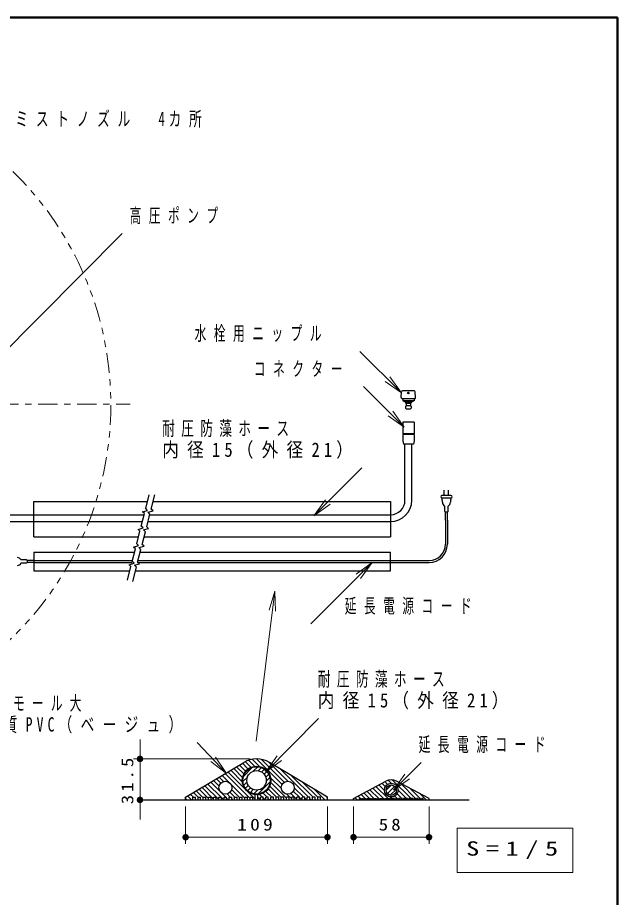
# Model space of a CAD drawing. Units: millimetres on the paper, with parts at other scales. Extents: x -385 to 420, y 0 to 267.
# Drawn here: x 327.8 to 420, y 131.8 to 267 of the extents above; entities that cross this region are included whole.
import ezdxf

# ---------------------------------------------------------------- set-up
doc = ezdxf.new("R2010")
doc.units = ezdxf.units.MM
doc.linetypes.add('USER2', pattern=[6, 3, -1, 1, -1])
doc.linetypes.add('USER3', pattern=[8, 3, -1, 1, -1, 1, -1])
for name, color, linetype, lineweight in [('1_20', 7, 'Continuous', 25), ('1_5', 7, 'Continuous', 25), ('A3図枠', 7, 'Continuous', 13)]:
    doc.layers.add(name, color=color, linetype=linetype, lineweight=lineweight)
doc.styles.add('ＭＳ ゴシック', font='')
doc.styles.get('ＭＳ ゴシック').set_extended_font_data('MS Gothic')

# ---------------------------------------------------------------- blocks, each defined once
blk = doc.blocks.new('open_arrow')
at = {"color": 0, "linetype": 'Continuous', "lineweight": -2}
blk.add_lwpolyline([(7.5, 1.25), (0, 0), (7.5, -1.25)], dxfattribs=at)
blk = doc.blocks.new('filled_dot')
at = {"color": 0, "linetype": 'Continuous', "lineweight": -2, "const_width": 1.25}
blk.add_lwpolyline([(-0.625, 0, 1), (0.625, 0, 1)], format="xyb", close=True, dxfattribs=at)

msp = doc.modelspace()

# ---------------------------------------------------------------- linework, layer by layer
at = {"layer": '1_20', "lineweight": 13}
for p, q in [((321.767, 211.567), (343.868, 233.826)), ((386.8, 209.338), (380.425, 215.713)), ((387.253, 204.063), (381.002, 210.314)), ((373.362, 190.449), (380.725, 197.812)), ((382.301, 183.266), (372.863, 173.829))]:
    msp.add_line(p, q, dxfattribs=at)
at = {"layer": '1_20', "color": 131}
for p, q in [((388.785, 209.627), (386.965, 209.627)), ((386.76, 208.64), (386.815, 209.486)), ((386.91, 208.481), (388.84, 208.481)), ((387, 208.481), (387, 208.127)), ((388.75, 208.481), (388.75, 208.127)), ((388.99, 208.64), (388.935, 209.486)), ((388.75, 208.127), (387, 208.127)), ((387.162, 208.027), (387.162, 208.127)), ((388.588, 208.027), (387.162, 208.027)), ((387.375, 208.027), (387.375, 207.877)), ((388.375, 207.877), (387.375, 207.877)), ((387.375, 207.877), (387.561, 207.689)), ((387.45, 207.256), (387.561, 207.353)), ((387.45, 207.256), (387.45, 206.977)), ((387.6, 206.827), (387.45, 206.977)), ((388.189, 207.689), (387.561, 207.689)), ((387.561, 207.689), (387.561, 207.353)), ((388.189, 207.353), (387.561, 207.353)), ((388.15, 206.827), (388.3, 206.977)), ((388.375, 207.877), (388.189, 207.689)), ((388.189, 207.689), (388.189, 207.353)), ((388.3, 207.256), (388.189, 207.353)), ((388.3, 207.256), (388.3, 206.977)), ((388.375, 208.027), (388.375, 207.877)), ((388.588, 208.027), (388.588, 208.127)), ((388.15, 206.827), (387.6, 206.827)), ((387, 204.828), (387, 203.028)), ((388.75, 204.828), (387, 204.828)), ((388.75, 204.828), (388.75, 203.028)), ((388.75, 203.028), (387, 203.028)), ((387, 202.928), (387, 201.985)), ((388.75, 202.928), (387, 202.928)), ((388.75, 202.928), (388.75, 201.985)), ((387, 201.985), (387.109, 201.428)), ((388.75, 201.985), (388.641, 201.428)), ((388.641, 201.428), (387.109, 201.428))]:
    msp.add_line(p, q, dxfattribs=at)
at = {"layer": '1_20', "linetype": 'USER2', "lineweight": 13}
msp.add_line((258.961, 207.591), (345.105, 207.591), dxfattribs=at)
at = {"layer": '1_20'}
for p, q in [((387.35, 192.816), (387.35, 201.428)), ((388.4, 192.816), (388.4, 201.428)), ((330.323, 192.666), (347.804, 192.666)), ((330.323, 187.216), (330.323, 192.666)), ((348.659, 192.666), (385.15, 192.666)), ((385.15, 192.666), (385.15, 187.216)), ((318.876, 190.616), (347.278, 190.616)), ((318.876, 189.566), (347.009, 189.566)), ((347.864, 189.566), (385.15, 189.566)), ((348.133, 190.616), (385.15, 190.616)), ((393.567, 189.79), (393.567, 186.066)), ((393.867, 189.79), (393.867, 186.066)), ((330.323, 187.216), (346.406, 187.216)), ((347.262, 187.216), (385.15, 187.216)), ((330.323, 184.867), (330.323, 181.967)), ((330.323, 184.867), (345.804, 184.867)), ((346.659, 184.867), (385.15, 184.867)), ((385.15, 181.967), (385.15, 184.867)), ((330.323, 183.566), (345.47, 183.566)), ((330.323, 183.266), (345.393, 183.266)), ((346.249, 183.266), (391.067, 183.266)), ((346.326, 183.566), (391.067, 183.566)), ((330.323, 181.967), (345.06, 181.967)), ((345.916, 181.967), (385.15, 181.967))]:
    msp.add_line(p, q, dxfattribs=at)
at = {"layer": '1_20', "color": 190}
for p, q in [((394.41, 193.544), (393.024, 193.544)), ((393.367, 193.544), (393.367, 194.394)), ((394.067, 193.544), (394.067, 194.394)), ((394.41, 193.181), (393.024, 193.181)), ((393.467, 191.112), (393.467, 191.949)), ((393.567, 189.79), (393.567, 191.012)), ((393.867, 191.012), (393.567, 191.012)), ((393.867, 189.79), (393.867, 191.012)), ((393.967, 191.112), (393.967, 191.949)), ((329.174, 183.666), (328.337, 183.666)), ((329.174, 183.166), (328.337, 183.166)), ((329.274, 183.566), (329.274, 183.266)), ((330.323, 183.566), (329.274, 183.566)), ((330.323, 183.266), (329.274, 183.266))]:
    msp.add_line(p, q, dxfattribs=at)
at = {"layer": '1_20'}
for points in [[(344.701, 180.565), (345.236, 182.653), (344.95, 182.932), (345.721, 183.148), (345.435, 183.428), (345.931, 185.365), (345.646, 185.645), (346.416, 185.86), (346.13, 186.14), (346.627, 188.077), (346.341, 188.357), (347.111, 188.572), (346.826, 188.852), (347.322, 190.789), (347.036, 191.069), (347.807, 191.285), (347.521, 191.564), (348.056, 193.652)], [(345.503, 180.359), (346.069, 182.567), (345.783, 182.846), (346.554, 183.062), (346.268, 183.342), (346.765, 185.279), (346.479, 185.559), (347.249, 185.774), (346.964, 186.054), (347.46, 187.991), (347.174, 188.271), (347.945, 188.486), (347.659, 188.766), (348.156, 190.703), (347.87, 190.983), (348.64, 191.199), (348.354, 191.478), (348.921, 193.686)]]:
    msp.add_lwpolyline(points, dxfattribs=at)
at = {"layer": '1_20', "color": 131}
msp.add_circle((387.875, 209.304), 0.128, dxfattribs=at)
at = {"layer": '1_20', "linetype": 'USER3', "lineweight": 13}
msp.add_arc((292.141, 207.591), 50, 237.23068, 217.95313, dxfattribs=at)
at = {"layer": '1_20', "color": 131}
for centre, start, end in [((386.965, 209.477), 90, 176.28868), ((388.785, 209.477), 3.71132, 90), ((386.91, 208.631), 176.28868, 270), ((388.84, 208.631), 270, 3.71132)]:
    msp.add_arc(centre, 0.15, start, end, dxfattribs=at)
at = {"layer": '1_20', "color": 190}
for centre, radius, start, end in [((393.024, 193.363), 0.182, 90, 270), ((394.41, 193.363), 0.182, 270, 90), ((390.17, 192.51), 2.932, 0.21583, 13.22771), ((393.736, 192.523), 0.634, 180.21583, 244.91351), ((393.698, 192.523), 0.634, 295.08649, 359.78417), ((397.264, 192.51), 2.932, 166.77229, 179.78417), ((393.567, 191.112), 0.1, 180, 270), ((393.867, 191.112), 0.1, 270, 0), ((327.763, 183.397), 0.634, 25.08649, 85.04561), ((327.763, 183.435), 0.634, 274.95439, 334.91351), ((329.174, 183.566), 0.1, 0, 90), ((329.174, 183.266), 0.1, 270, 0)]:
    msp.add_arc(centre, radius, start, end, dxfattribs=at)
at = {"layer": '1_20'}
for centre, radius in [((385.15, 192.816), 2.2), ((385.15, 192.816), 3.25), ((391.067, 186.066), 2.8), ((391.067, 186.066), 2.5)]:
    msp.add_arc(centre, radius, 270, 0, dxfattribs=at)
at = {"layer": '1_5', "lineweight": 13}
for p, q in [((367.347, 178.855), (364.481, 155.805)), ((365.935, 151.067), (374.08, 159.298)), ((346.63, 143.79), (346.63, 156.09)), ((359.946, 150.84), (355.428, 155.59)), ((363.545, 153.09), (345.63, 153.09)), ((364.221, 151.966), (363.303, 152.883)), ((364.94, 151.954), (363.865, 153.029)), ((368.463, 149.138), (364.512, 153.09)), ((368.802, 149.506), (365.292, 153.016)), ((362.395, 150.256), (361.031, 151.62)), ((362.58, 150.779), (361.473, 151.885)), ((362.861, 151.205), (361.915, 152.15)), ((363.224, 151.549), (362.357, 152.415)), ((362.537, 150.406), (363.929, 151.797)), ((363.671, 151.809), (362.806, 152.673)), ((364.041, 151.203), (364.721, 151.882)), ((364.812, 151.266), (365.296, 151.751)), ((365.324, 151.071), (365.757, 151.504)), ((369.349, 149.666), (366.408, 152.607)), ((372.533, 147.19), (368.169, 151.554)), ((385.577, 148.263), (389.864, 152.549)), ((359.484, 149.632), (358.821, 150.294)), ((360.409, 149.414), (359.263, 150.56)), ((363.545, 146.985), (359.705, 150.825)), ((362.85, 148.388), (360.147, 151.09)), ((362.354, 149.59), (360.589, 151.355)), ((362.452, 149.614), (363.132, 150.293)), ((365.703, 150.743), (366.129, 151.169)), ((365.959, 150.291), (366.414, 150.747)), ((366.04, 149.665), (366.599, 150.225)), ((368.353, 148.541), (366.709, 150.185)), ((373.24, 147.19), (369.936, 150.494)), ((358.745, 146.835), (356.611, 148.969)), ((359.098, 147.19), (357.053, 149.234)), ((359.805, 147.19), (357.495, 149.499)), ((358.778, 148.923), (357.937, 149.764)), ((359.037, 149.372), (358.379, 150.029)), ((362.745, 147.078), (360.492, 149.331)), ((362.584, 149.038), (363.069, 149.523)), ((362.83, 148.577), (363.263, 149.01)), ((364.785, 147.703), (366.631, 149.55)), ((368.345, 147.135), (366.564, 148.916)), ((369.145, 147.042), (366.721, 149.466)), ((373.947, 147.19), (371.702, 149.434)), ((384.754, 146.99), (382.891, 148.852)), ((384.195, 148.255), (383.35, 149.1)), ((384.338, 148.819), (383.809, 149.348)), ((384.686, 149.179), (384.269, 149.596)), ((384.445, 148.272), (385.263, 149.09)), ((384.643, 147.763), (385.772, 148.892)), ((385.232, 149.34), (384.754, 149.818)), ((388.345, 146.934), (385.396, 149.883)), ((389.145, 146.841), (386.588, 149.398)), ((354.548, 146.79), (353.959, 147.378)), ((354.855, 147.19), (354.401, 147.643)), ((355.562, 147.19), (354.843, 147.909)), ((356.345, 147.114), (355.285, 148.174)), ((357.145, 147.021), (355.727, 148.439)), ((357.945, 146.928), (356.169, 148.704)), ((360.512, 147.19), (360.002, 147.7)), ((361.219, 147.19), (360.451, 147.958)), ((361.945, 147.171), (360.71, 148.406)), ((364.345, 146.892), (363.143, 148.094)), ((363.166, 148.206), (363.592, 148.632)), ((363.588, 147.921), (364.043, 148.376)), ((364.11, 147.735), (364.669, 148.295)), ((365.462, 147.19), (365.012, 147.64)), ((366.169, 147.19), (365.534, 147.825)), ((366.876, 147.19), (365.96, 148.105)), ((367.583, 147.19), (366.304, 148.469)), ((369.945, 146.949), (369.22, 147.674)), ((370.745, 146.856), (369.817, 147.785)), ((371.119, 147.19), (370.185, 148.124)), ((371.826, 147.19), (370.345, 148.67)), ((375.054, 146.79), (373.469, 148.375)), ((380.511, 146.99), (380.137, 147.364)), ((381.218, 146.99), (380.596, 147.612)), ((381.945, 146.97), (381.055, 147.86)), ((382.745, 146.877), (381.514, 148.108)), ((383.339, 146.99), (381.973, 148.356)), ((384.046, 146.99), (382.432, 148.604)), ((385.092, 147.504), (386.03, 148.443)), ((386.345, 146.813), (385.774, 147.383)), ((386.875, 146.99), (386.134, 147.731)), ((387.582, 146.99), (386.295, 148.277)), ((389.703, 146.99), (388.126, 148.567)), ((390.61, 146.79), (389.665, 147.736)), ((353.841, 146.79), (353.645, 146.986)), ((355.255, 146.79), (355.145, 146.9)), ((355.962, 146.79), (355.945, 146.807)), ((359.498, 146.79), (359.145, 147.143)), ((360.205, 146.79), (359.945, 147.05)), ((360.912, 146.79), (360.745, 146.957)), ((361.619, 146.79), (361.545, 146.864)), ((365.145, 146.799), (364.745, 147.199)), ((365.862, 146.79), (365.545, 147.107)), ((366.569, 146.79), (366.345, 147.014)), ((367.276, 146.79), (367.145, 146.921)), ((367.983, 146.79), (367.945, 146.828)), ((371.519, 146.79), (371.145, 147.163)), ((372.226, 146.79), (371.945, 147.07)), ((372.933, 146.79), (372.745, 146.978)), ((373.64, 146.79), (373.545, 146.885)), ((374.347, 146.79), (374.345, 146.792)), ((375.445, 147.106), (375.236, 147.315)), ((380.004, 146.79), (379.678, 147.116)), ((380.711, 146.79), (380.545, 146.956)), ((381.418, 146.79), (381.345, 146.863)), ((383.539, 146.79), (383.345, 146.984)), ((384.246, 146.79), (384.145, 146.891)), ((384.954, 146.79), (384.945, 146.798)), ((385.545, 146.905), (385.345, 147.105)), ((387.075, 146.79), (386.945, 146.92)), ((387.782, 146.79), (387.745, 146.827)), ((389.903, 146.79), (389.745, 146.948)), ((353.645, 145.79), (353.645, 140.055)), ((375.445, 145.79), (375.445, 140.055)), ((379.445, 145.79), (379.445, 140.055)), ((391.045, 145.79), (391.045, 140.055)), ((395.36, 142.457), (395.36, 135.657)), ((413.16, 142.457), (395.36, 142.457)), ((413.16, 135.657), (413.16, 142.457)), ((375.445, 141.055), (353.645, 141.055)), ((391.045, 141.055), (379.445, 141.055)), ((395.36, 135.657), (413.16, 135.657))]:
    msp.add_line(p, q, dxfattribs=at)
at = {"layer": '1_5'}
for p, q in [((353.645, 147.19), (362.571, 152.543)), ((375.445, 147.19), (366.519, 152.543)), ((379.445, 146.99), (384.431, 149.684)), ((391.045, 146.99), (386.058, 149.684)), ((364.345, 146.79), (364.345, 147.599)), ((364.745, 146.79), (364.745, 147.599)), ((346.354, 146.79), (397.202, 146.79)), ((353.645, 146.79), (353.645, 147.19)), ((354.745, 146.79), (354.745, 147.19)), ((354.745, 147.19), (355.145, 147.19)), ((355.145, 146.79), (355.145, 147.19)), ((355.545, 146.79), (355.545, 147.19)), ((355.545, 147.19), (355.945, 147.19)), ((355.945, 146.79), (355.945, 147.19)), ((356.345, 146.79), (356.345, 147.19)), ((356.345, 147.19), (356.745, 147.19)), ((356.745, 146.79), (356.745, 147.19)), ((357.145, 146.79), (357.145, 147.19)), ((357.145, 147.19), (357.545, 147.19)), ((357.545, 146.79), (357.545, 147.19)), ((357.945, 146.79), (357.945, 147.19)), ((357.945, 147.19), (358.345, 147.19)), ((358.345, 146.79), (358.345, 147.19)), ((358.745, 146.79), (358.745, 147.19)), ((358.745, 147.19), (359.145, 147.19)), ((359.145, 146.79), (359.145, 147.19)), ((359.545, 146.79), (359.545, 147.19)), ((359.545, 147.19), (359.945, 147.19)), ((359.945, 146.79), (359.945, 147.19)), ((360.345, 146.79), (360.345, 147.19)), ((360.345, 147.19), (360.745, 147.19)), ((360.745, 146.79), (360.745, 147.19)), ((361.145, 146.79), (361.145, 147.19)), ((361.145, 147.19), (361.545, 147.19)), ((361.545, 146.79), (361.545, 147.19)), ((361.945, 146.79), (361.945, 147.19)), ((361.945, 147.19), (362.345, 147.19)), ((362.345, 146.79), (362.345, 147.19)), ((362.745, 146.79), (362.745, 147.19)), ((362.745, 147.19), (363.145, 147.19)), ((363.145, 146.79), (363.145, 147.19)), ((363.545, 146.79), (363.545, 147.19)), ((363.545, 147.19), (363.945, 147.19)), ((363.945, 146.79), (363.945, 147.19)), ((365.145, 146.79), (365.145, 147.19)), ((365.545, 147.19), (365.145, 147.19)), ((365.545, 146.79), (365.545, 147.19)), ((365.945, 146.79), (365.945, 147.19)), ((366.345, 147.19), (365.945, 147.19)), ((366.345, 146.79), (366.345, 147.19)), ((366.745, 146.79), (366.745, 147.19)), ((367.145, 147.19), (366.745, 147.19)), ((367.145, 146.79), (367.145, 147.19)), ((367.545, 146.79), (367.545, 147.19)), ((367.945, 147.19), (367.545, 147.19)), ((367.945, 146.79), (367.945, 147.19)), ((368.345, 146.79), (368.345, 147.19)), ((368.745, 147.19), (368.345, 147.19)), ((368.745, 146.79), (368.745, 147.19)), ((369.145, 146.79), (369.145, 147.19)), ((369.545, 147.19), (369.145, 147.19)), ((369.545, 146.79), (369.545, 147.19)), ((369.945, 146.79), (369.945, 147.19)), ((370.345, 147.19), (369.945, 147.19)), ((370.345, 146.79), (370.345, 147.19)), ((370.745, 146.79), (370.745, 147.19)), ((371.145, 147.19), (370.745, 147.19)), ((371.145, 146.79), (371.145, 147.19)), ((371.545, 146.79), (371.545, 147.19)), ((371.945, 147.19), (371.545, 147.19)), ((371.945, 146.79), (371.945, 147.19)), ((372.345, 146.79), (372.345, 147.19)), ((372.745, 147.19), (372.345, 147.19)), ((372.745, 146.79), (372.745, 147.19)), ((373.145, 146.79), (373.145, 147.19)), ((373.545, 147.19), (373.145, 147.19)), ((373.545, 146.79), (373.545, 147.19)), ((373.945, 146.79), (373.945, 147.19)), ((374.345, 147.19), (373.945, 147.19)), ((374.345, 146.79), (374.345, 147.19)), ((375.445, 146.79), (375.445, 147.19)), ((379.445, 146.79), (379.445, 146.99)), ((380.345, 146.79), (380.345, 146.99)), ((380.345, 146.99), (380.545, 146.99)), ((380.545, 146.79), (380.545, 146.99)), ((380.745, 146.79), (380.745, 146.99)), ((380.745, 146.99), (380.945, 146.99)), ((380.945, 146.79), (380.945, 146.99)), ((381.145, 146.79), (381.145, 146.99)), ((381.145, 146.99), (381.345, 146.99)), ((381.345, 146.79), (381.345, 146.99)), ((381.545, 146.79), (381.545, 146.99)), ((381.545, 146.99), (381.745, 146.99)), ((381.745, 146.79), (381.745, 146.99)), ((381.945, 146.79), (381.945, 146.99)), ((381.945, 146.99), (382.145, 146.99)), ((382.145, 146.79), (382.145, 146.99)), ((382.345, 146.79), (382.345, 146.99)), ((382.345, 146.99), (382.545, 146.99)), ((382.545, 146.79), (382.545, 146.99)), ((382.745, 146.79), (382.745, 146.99)), ((382.745, 146.99), (382.945, 146.99)), ((382.945, 146.79), (382.945, 146.99)), ((383.145, 146.79), (383.145, 146.99)), ((383.145, 146.99), (383.345, 146.99)), ((383.345, 146.79), (383.345, 146.99)), ((383.545, 146.79), (383.545, 146.99)), ((383.545, 146.99), (383.745, 146.99)), ((383.745, 146.79), (383.745, 146.99)), ((383.945, 146.79), (383.945, 146.99)), ((383.945, 146.99), (384.145, 146.99)), ((384.145, 146.79), (384.145, 146.99)), ((384.345, 146.79), (384.345, 146.99)), ((384.345, 146.99), (384.545, 146.99)), ((384.545, 146.79), (384.545, 146.99)), ((384.745, 146.79), (384.745, 146.99)), ((384.745, 146.99), (384.945, 146.99)), ((384.945, 146.79), (384.945, 146.99)), ((385.145, 146.79), (385.145, 147.244)), ((385.345, 146.79), (385.345, 147.244)), ((385.545, 146.79), (385.545, 146.99)), ((385.745, 146.99), (385.545, 146.99)), ((385.745, 146.79), (385.745, 146.99)), ((385.945, 146.79), (385.945, 146.99)), ((386.145, 146.99), (385.945, 146.99)), ((386.145, 146.79), (386.145, 146.99)), ((386.345, 146.79), (386.345, 146.99)), ((386.545, 146.99), (386.345, 146.99)), ((386.545, 146.79), (386.545, 146.99)), ((386.745, 146.79), (386.745, 146.99)), ((386.945, 146.99), (386.745, 146.99)), ((386.945, 146.79), (386.945, 146.99)), ((387.145, 146.79), (387.145, 146.99)), ((387.345, 146.99), (387.145, 146.99)), ((387.345, 146.79), (387.345, 146.99)), ((387.545, 146.79), (387.545, 146.99)), ((387.745, 146.99), (387.545, 146.99)), ((387.745, 146.79), (387.745, 146.99)), ((387.945, 146.79), (387.945, 146.99)), ((388.145, 146.99), (387.945, 146.99)), ((388.145, 146.79), (388.145, 146.99)), ((388.345, 146.79), (388.345, 146.99)), ((388.545, 146.99), (388.345, 146.99)), ((388.545, 146.79), (388.545, 146.99)), ((388.745, 146.79), (388.745, 146.99)), ((388.945, 146.99), (388.745, 146.99)), ((388.945, 146.79), (388.945, 146.99)), ((389.145, 146.79), (389.145, 146.99)), ((389.345, 146.99), (389.145, 146.99)), ((389.345, 146.79), (389.345, 146.99)), ((389.545, 146.79), (389.545, 146.99)), ((389.745, 146.99), (389.545, 146.99)), ((389.745, 146.79), (389.745, 146.99)), ((389.945, 146.79), (389.945, 146.99)), ((390.145, 146.99), (389.945, 146.99)), ((390.145, 146.79), (390.145, 146.99)), ((391.045, 146.79), (391.045, 146.99))]:
    msp.add_line(p, q, dxfattribs=at)
for centre, radius in [((364.545, 149.79), 2.2), ((364.545, 149.79), 2.1), ((364.545, 149.79), 1.5), ((359.745, 148.666), 1), ((369.345, 148.666), 1), ((385.245, 148.29), 1.05), ((385.245, 148.29), 0.8)]:
    msp.add_circle(centre, radius, dxfattribs=at)
for centre, radius, start, end in [((364.545, 149.251), 3.838, 59.04623, 120.95377), ((385.245, 148.178), 1.711, 61.61705, 118.38295)]:
    msp.add_arc(centre, radius, start, end, dxfattribs=at)
at = {"layer": 'A3図枠', "lineweight": 50}
for p, q in [((420, 267), (35, 267)), ((420, 0), (420, 267))]:
    msp.add_line(p, q, dxfattribs=at)

# ---------------------------------------------------------------- block references
at = {"layer": '1_20', "lineweight": 13, "xscale": 0.4, "yscale": 0.4}
for p, rotation in [((386.8, 209.338), 135), ((387.253, 204.063), 135), ((373.362, 190.449), 45), ((382.301, 183.266), 225)]:
    msp.add_blockref('open_arrow', p, dxfattribs=dict(at, rotation=rotation))
at = {"layer": '1_5', "lineweight": 13, "xscale": 0.4, "yscale": 0.4}
for name, p, rotation in [('open_arrow', (367.347, 178.855), 262.9), ('filled_dot', (346.63, 153.09), 90), ('open_arrow', (359.946, 150.84), 133.6), ('open_arrow', (365.935, 151.067), 45.3), ('open_arrow', (385.577, 148.263), 45), ('filled_dot', (346.63, 146.79), 270), ('filled_dot', (375.445, 141.055), 180), ('filled_dot', (391.045, 141.055), 180)]:
    msp.add_blockref(name, p, dxfattribs=dict(at, rotation=rotation))
for p in [(353.645, 141.055), (379.445, 141.055)]:
    msp.add_blockref('filled_dot', p, dxfattribs=at)

# ---------------------------------------------------------------- texts
at = {"layer": '1_20', "char_height": 2.199, "attachment_point": 4, "style": 'ＭＳ ゴシック'}
for s, insert in [('\\T1.61;\\W0.65;ミストノズル\u30004カ所', (327.488, 251.322)), ('\\T1.64;\\W0.6;高圧ポンプ', (345.03, 236.476)), ('\\T1.64;\\W0.6;水栓用ニップル', (355.024, 218.363)), ('\\T1.64;\\W0.6;コネクター', (364.127, 212.964)), ('\\T1.5;\\W0.65;耐圧防藻ホース', (350.042, 203.762)), ('\\T1.5;\\W0.85;内径15（外径21）', (350.042, 200.462)), ('\\T1.64;\\W0.6;延長電源コード', (378.088, 176.479))]:
    msp.add_mtext(s, dxfattribs=dict(at, insert=insert))
at = {"layer": '1_5', "style": 'ＭＳ ゴシック'}
for s, insert, char_height, attachment_point in [('\\T1.5;\\W0.65;耐圧防藻ホース', (373.953, 165.248), 2.199, 4), ('\\T1.61;\\W0.6;ケーブルモール大', (315.54, 161.54), 2.199, 4), ('\\T1.5;\\W0.85;内径15（外径21）', (373.953, 161.948), 2.199, 4), ('\\T1.61;\\W0.7;耐候軟質PVC（ベージュ）', (315.54, 158.24), 2.199, 4), ('\\T1.64;\\W0.6;延長電源コード', (389.447, 155.199), 2.199, 4), ('\\T1.33;\\W1.2;109', (364.545, 142.055), 1.833, 8), ('\\T1.34;\\W1.15;58', (385.245, 142.055), 1.833, 8), ('\\T1.5;\\W1.35;S=1/5', (396.76, 139.057), 2.199, 4)]:
    msp.add_mtext(s, dxfattribs=dict(at, insert=insert, char_height=char_height, attachment_point=attachment_point))
at = {"layer": '1_5', "insert": (345.63, 149.94), "char_height": 1.833, "attachment_point": 8, "rotation": 90, "style": 'ＭＳ ゴシック'}
msp.add_mtext('\\T1.33;\\W1.15;31.5', dxfattribs=at)

doc.saveas('drawing.dxf')
